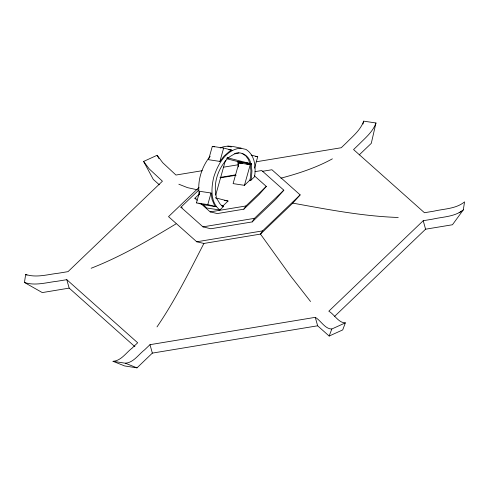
<?xml version="1.0" encoding="UTF-8"?>
<svg xmlns="http://www.w3.org/2000/svg" width="489" height="489" viewBox="0 0 489 489"><rect width="100%" height="100%" fill="white"/><g stroke="black" fill="none" stroke-linecap="round" stroke-linejoin="round"><path stroke-width="0.73" d="M134.927 346.701L69.169 288.113L42.292 292.587L24.45 282.471L25.666 274.433C36.369 278.033 47.72 274.408 58.503 273.204L68.014 271.639L162.421 181.205L149.224 168.913L143.613 161.437L157.146 155.27L162.758 162.745L175.954 175.038L202.25 170.698M334.476 316.499L425.577 229.2L452.453 224.757L463.315 209.867L464.55 201.884C456.035 208.895 444.208 208.76 433.957 211.15L424.452 212.733L353.559 149.573L358.987 144.359C365.32 137.892 372.911 131.834 375.968 122.983L363.663 121.144C360.601 129.995 353.015 136.052 346.677 142.525L341.255 147.733L256.352 161.761M362.991 124.053L363.663 121.144M375.968 122.983L371.285 143.344L359.226 154.903M244.445 185.337L249.83 180.178L250.46 177.519L250.943 170.85L250.246 164.665L244.445 185.337L233.112 183.619L238.913 162.947L242.361 163.467M249.83 180.178L250.814 180.331L251.444 177.666L251.933 171.003L251.23 164.811L251.511 163.797L237.513 161.602L251.511 163.797M196.462 202.88L199.714 191.297L211.04 193.014L212.11 199.628L214.518 205.325L215.606 206.59L207.794 204.598L196.462 202.88L204.28 204.873L216.59 206.743M212.318 146.352L208.577 159.701L219.903 161.419L224.213 155.912L229.439 151.407L231.902 150.172L223.65 148.069L212.318 146.352L214.384 146.877M207.794 204.598L211.04 193.014M219.903 161.419L223.65 148.069M215.716 195.087L225.496 160.221M238.412 166.957L237.929 162.794L238.216 161.78M254.512 168.179L257.715 156.755L251.205 155.099M329.17 336.047L331.823 329.005L345.362 322.868L342.71 329.91L329.17 336.047L317.642 325.796L315.283 317.337L149.995 344.678L144.567 349.867C138.54 354.482 133.576 362.636 125.337 363.211L113.014 361.316L124.683 365.961L136.999 367.856L152.348 353.113L317.642 325.796M262.196 171.358L271.921 169.75L300.142 194.885L292.789 203.124L260.478 234.097L203.895 243.449C189.274 271.811 175.056 300.515 157 326.903M198.858 189.995L180.899 207.202L202.966 226.859L210.814 228.754L252.171 221.92L254.427 218.351L283.822 190.184L261.749 170.533L255.038 171.639M201.101 203.797L210.178 211.884L217.312 213.565L243.834 209.176L245.906 205.979L266.309 186.425L254.268 175.704M300.142 194.885L262.556 230.9L260.478 234.097L290.539 275.888L310.546 301.511M210.172 156.248C201.615 166.847 197.061 181.266 199.323 194.824M283.822 190.184L275.79 199.286L252.171 221.92M266.309 186.425L258.974 194.665L243.834 209.176M242.116 153.46L245.722 155.789L248.504 159.634L249.83 163.467L227.501 157.77L228.491 157.923L229.763 156.7L234.353 154.004L238.895 152.953M199.029 187.415L168.522 216.645L196.749 241.786L203.895 243.449M197.128 200.264L194.86 198.241L199.274 194.011M221.645 205.814L222.666 206.205L228.051 201.046L215.594 197.868M203.29 204.726L206.554 207.978L219.854 209.995L223.65 206.352C219.31 205.563 218.644 200.019 215.961 197.862L216.291 196.7C213.131 183.73 217.752 169.335 226.682 159.652L227.257 157.605L228.491 157.923M250.814 180.331L254.561 176.737C256.071 167.128 254.971 155.013 245.943 149.383C237.642 147.764 228.229 143.913 220.184 148.014M132.244 347.972L137.678 342.783L66.797 279.677L57.286 281.236C46.504 282.446 35.153 286.071 24.45 282.471M463.315 209.867C454.801 216.878 442.973 216.737 432.722 219.133L423.217 220.716L328.822 311.193C334.323 314.335 338.571 322.972 345.362 322.868M131.963 348.241C126.04 352.789 121.125 360.784 113.014 361.316M459.165 212.727L461.671 211.126M175.985 223.895C148.662 240.399 120.948 256.603 91.15 268.253M332.386 158.833C316.255 167.715 298.632 173.461 280.9 178.185M331.823 329.005C325.032 329.109 320.784 320.478 315.283 317.337M234.665 153.552C241.859 150.808 249.573 156.339 250.814 163.613M223.29 167.22L238.32 164.738M219.983 177.434L235.649 174.848M220.472 177.825L236.101 175.245M210.178 211.884L245.906 205.979M202.966 226.859L254.427 218.351M196.749 241.786L262.556 230.9M241.132 148.106C226.279 149.096 217.727 164.322 213.785 177.079C211.138 187.917 210.142 202.367 219.854 209.995M398.235 217.477C362.691 216.266 327.691 209.463 292.789 203.124M228.883 149.72L231.902 150.172M255.447 156.413L257.715 156.755M237.929 162.794L251.23 164.811M250.282 164.762L246.798 164.139M197.532 189.836L187.525 187.648L178.84 184.219M224.604 200.521L228.051 201.046M222.666 206.205L223.65 206.352M226.975 158.809L238.498 161.749M227.837 146.089L231.266 147M125.337 363.211L136.999 367.856M194.86 198.241L196.162 198.852M180.899 207.202L182.25 207.843M25.666 274.433L26.993 275.185M159.316 184.775L153.283 179.414L143.613 161.437M157.146 155.27L158.937 158.601M66.797 279.677L69.169 288.113M423.217 220.716L425.577 229.2M149.995 344.678L152.348 353.113"/></g></svg>
